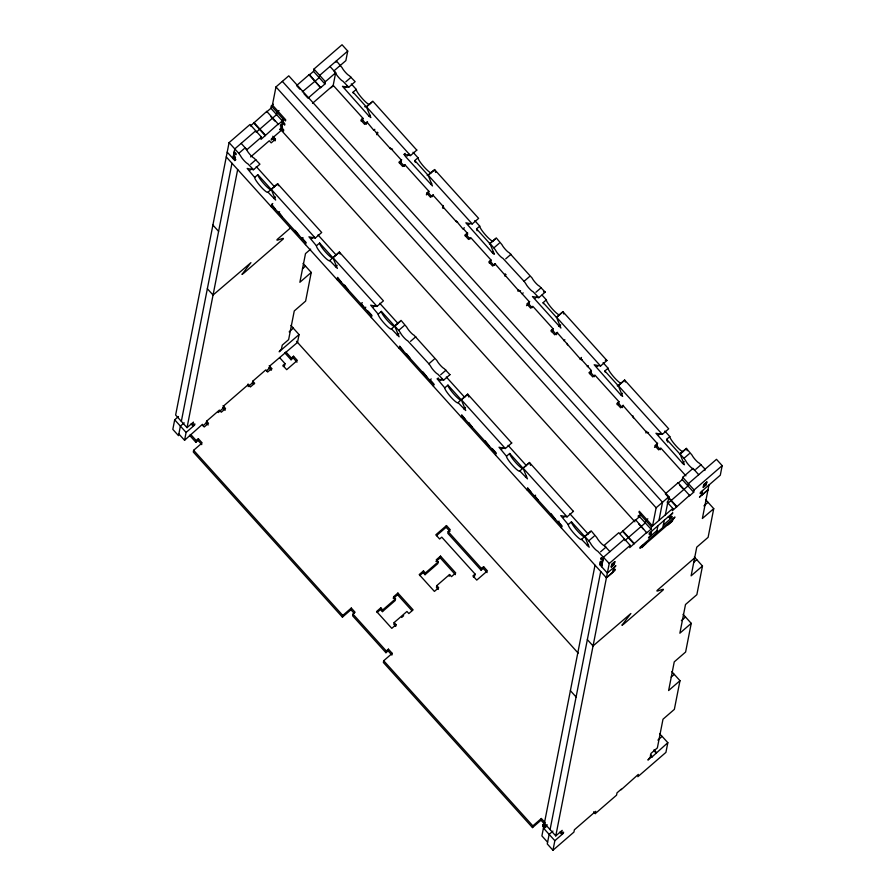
<?xml version="1.0" encoding="UTF-8"?>
<svg xmlns="http://www.w3.org/2000/svg" width="895" height="895" viewBox="0 0 895 895"><rect width="100%" height="100%" fill="white"/><g stroke="black" fill="none" stroke-linecap="round" stroke-linejoin="round"><path stroke-width="1.34" d="M405.189 153.403L404.126 154.466L405.569 156.603L432.453 185.947L428.134 175.14L434.534 169.558L478.624 218.38L472.168 223.985L465.87 222.821L493.067 253.453L494.376 254.247L489.878 243.451L496.277 237.913L501.994 244.715A5.717 0.929 49.1 0 0 505.429 249.448A5.717 0.929 49.1 0 0 509.165 252.658L532.167 278.121A5.717 0.929 49.1 0 0 535.602 282.854A5.717 0.929 49.1 0 0 539.338 286.064L545.212 292.106L543.545 291.848M605.277 360.204L606.944 360.495L562.865 311.639L563.794 314M617.203 385.779A10.002 1.622 49.1 0 0 618.188 385.711L624.609 379.995L668.699 428.817L662.244 434.433L655.946 433.258L683.142 463.89L684.395 464.762L679.954 453.899L686.342 448.35L692.07 455.163A5.717 0.929 49.1 0 0 695.504 459.896A5.717 0.929 49.1 0 0 699.241 463.095L705.115 469.137L704.857 470.479M686.342 448.406L687.282 450.711M416.768 150.091L372.79 101.191L366.391 106.74L370.832 117.603L368.874 116.003L342.472 86.323L348.681 87.274L355.147 81.658L349.263 75.616A5.717 0.929 49.1 0 1 345.537 72.417A5.717 0.929 49.1 0 1 342.103 67.684L336.375 60.882L336.106 62.214M245.185 147.798L246.908 150.159A5.717 0.929 49.1 0 0 250.343 154.902A5.717 0.929 49.1 0 0 254.068 158.102L259.93 164.177L253.486 169.759L247.188 168.439L254.672 177.434A10.002 1.622 49.1 0 0 260.937 186.809A10.002 1.622 49.1 0 0 267.985 192.168L275.649 200.077L271.196 189.259L277.595 183.676L321.697 232.499L315.23 238.115L308.932 236.806L316.416 245.789A10.002 1.622 49.1 0 0 322.681 255.165A10.002 1.622 49.1 0 0 329.718 260.523L337.381 268.433L332.94 257.626L339.339 252.032L383.429 300.854L376.974 306.47L370.675 305.161L378.16 314.156A10.002 1.622 49.1 0 0 384.414 323.52A10.002 1.622 49.1 0 0 391.462 328.879L399.125 336.8L394.684 325.937L401.083 320.399L406.8 327.201A5.717 0.929 49.1 0 0 410.234 331.933A5.717 0.929 49.1 0 0 413.971 335.133L436.984 360.607A5.717 0.929 49.1 0 0 440.418 365.339A5.717 0.929 49.1 0 0 444.144 368.539L449.916 374.658M428.134 175.14L472.236 223.918M434.534 169.558L435.686 172.444M511.694 443.014L467.671 394.113L468.823 397.011M530.567 465.366L529.415 462.48L573.393 511.381M573.505 511.302L567.05 516.918L560.74 515.598L568.236 524.593A10.002 1.622 49.1 0 0 574.489 533.968A10.002 1.622 49.1 0 0 581.537 539.327L589.201 547.237L584.759 536.373L591.159 530.836L596.875 537.638A5.717 0.929 49.1 0 0 600.31 542.37A5.717 0.929 49.1 0 0 604.047 545.581L605.915 547.181L600.59 551.801M624.609 379.995L625.392 382.008M271.196 189.259L315.297 238.036M277.595 183.676L278.379 185.69M332.94 257.626L377.041 306.392M339.339 252.032L340.122 254.046M178.485 416.522L174.693 419.811L172.824 429.365L178.519 435.675L180.398 426.121L184.191 422.843M250.432 126.016L266.744 111.405L278.155 124.036L260.993 139.385L261.441 137.092L250.029 124.461L229.075 142.618L175.633 415.023L187.033 427.653L193.432 422.116L192.716 425.751L191.094 423.939M181.338 421.344L231.962 163.27M232.901 158.493L234.781 148.894L255.735 130.771M227.207 152.139L234.814 160.563L235.038 159.411L233.136 157.307M178.866 433.963L184.56 440.273L186.104 432.43L194.629 425.047L194.853 423.906L192.716 425.751M187.033 427.653L237.667 169.58M189.483 435.194L195.871 442.275L196.218 440.553L198.343 438.707L202.147 442.913L193.622 450.297L193.286 452.02L342.427 617.147L350.952 609.763L351.299 608.041L355.091 612.258L352.966 614.104L352.63 615.816L385.946 652.712L388.083 650.866L388.419 649.143L392.223 653.361L391.887 655.073L388.083 650.866M195.871 442.275L198.008 440.429L198.343 438.707M266.744 111.405L266.632 111.987L270.894 108.295L271.342 105.99L273.378 104.234M223 405.715L225.54 408.523L221.278 412.215L219.376 410.111L206.588 421.187L206.253 422.91L208.143 425.013M665.343 514.882L668.912 496.714L288.761 75.829L275.973 86.916L272.416 105.073L285.718 119.807L285.494 120.948L283.592 118.845L282.988 121.91L284.89 124.013L284.666 125.155L282.003 122.212M273.065 139.396L273.322 138.222L271.185 140.067L271.409 138.915L282.663 129.171M278.155 124.036L278.043 124.606L282.305 120.914L282.753 118.621L271.342 105.99M272.785 136.23L275.447 139.172L275.101 140.895L272.449 137.953M271.263 206.745L271.7 204.429L272.774 203.512M275.391 209.217L271.7 204.429M309.256 75.046L309.368 74.475L320.667 87.676L309.256 75.046L313.518 71.354L313.966 69.06L342.035 44.75L347.73 51.06L345.862 60.625L339.574 66.062M282.361 216.937L278.669 212.149L278.558 212.719L279.632 211.802M269.182 365.708L271.711 368.516L267.639 372.04L265.737 369.937L252.759 381.18L252.424 382.903L253.688 384.302M295.037 230.966L295.149 230.384L298.84 235.172M320.667 87.676L324.93 83.985L325.377 81.691L335.67 72.764L329.975 66.42M271.711 368.516L271.375 370.228L268.836 367.431M335.67 72.764L333.085 85.954L330.96 87.799M305.475 244.626L305.922 242.31L302.118 238.104L302.007 238.674L303.069 237.757M279.531 357.541L285.013 363.605L284.677 365.328L283.256 366.558M284.677 352.708L291.065 359.79L291.401 358.067L293.538 356.221L297.341 360.428L286.68 369.669L282.876 365.462L285.013 363.605M291.065 359.79L293.202 357.944L293.538 356.221M293.347 328.252L299.053 334.562L297.52 342.405L269.921 365.831L269.473 368.125L266.43 370.765M303.092 263.421L311.247 272.438L305.62 301.112L294.254 310.957L288.626 339.63L282.227 345.168L281.522 348.804L279.162 351.802L299.053 334.562M312.5 103.317L333.22 85.372L362.99 118.341L362.654 120.053L361.233 121.284M366.67 123.096L366.894 121.955L373.752 130.245L374.815 129.316M337.158 279.699L337.594 277.383L341.286 282.171M373.752 130.245L373.864 129.663L377.556 134.451M344.452 285.673L344.564 285.102L348.256 289.89M390.231 148.48L390.343 147.91L401.117 159.836L400.658 162.129L404.383 166.257M367.901 311.628L368.013 311.057L371.805 315.264L371.369 317.58M404.473 166.358L404.808 164.635L428.884 191.295L428.548 193.007L426.423 194.853L426.758 193.141L428.884 191.295M342.427 617.147L342.774 615.436L351.299 608.041M399.237 348.457L399.685 346.13L403.376 350.918M432.453 196.631L432.788 194.909L443.562 206.834L443.338 207.976M406.543 354.42L406.654 353.849L410.346 358.626M423.022 372.656L423.134 372.085L426.814 376.873M456.126 221.434L456.237 220.864L463.084 229.154L464.27 227.654M380.509 609.54L380.845 607.817L382.747 609.92L382.411 611.643L380.509 609.54L377.097 612.493M429.992 380.375L431.166 378.876M433.448 386.338L433.907 384.011L430.103 379.804M397.895 593.049L393.632 596.741L393.297 598.464L397.559 594.761L397.895 593.049L413.11 609.875L408.847 613.578L406.945 611.464L394.158 622.551L393.811 624.274L395.713 626.377L396.06 624.654L394.158 622.551M393.632 596.741L395.534 598.844L395.198 600.567L382.411 611.643M392.223 653.361L383.698 660.745L383.362 662.468L532.503 827.595L541.028 820.212L541.363 818.489L545.167 822.695L543.041 824.541L542.706 826.264L544.529 828.289M385.946 652.712L386.293 650.989L388.419 649.143M423.134 572.61L423.469 570.887L425.371 572.99L425.035 574.713L423.134 572.61L419.721 575.563M467.615 232.767L464.773 235.228L468.566 239.435L470.703 237.589L490.997 260.02L490.65 261.743L489.229 262.973M461.339 417.193L461.775 414.877L465.467 419.654M494.543 265.367L494.879 263.645L518.239 290.181A2.148 2.103 11.1 0 0 520.577 290.774M438.337 589.447L436.436 587.333L436.782 585.621L449.57 574.534L451.46 576.637L455.723 572.945L440.519 556.108L436.257 559.811L438.158 561.915L437.823 563.626L425.035 574.713M436.458 535.68L446.146 527.278L446.482 525.566L450.286 529.773L448.16 531.619L447.824 533.342L481.141 570.238L483.278 568.392L483.613 566.669L487.417 570.876L476.755 580.105L472.952 575.899L475.088 574.053L441.761 537.157L439.635 539.003L435.831 534.796L446.482 525.566M435.921 561.523L440.183 557.831L440.519 556.108M468.633 423.167L468.745 422.597L472.437 427.374M449.223 576.257L449.57 574.534M485.112 441.403L485.224 440.832L488.916 445.609M518.015 291.334L518.328 289.6L529.09 301.525L528.643 303.819L532.133 307.679M492.082 449.122L492.194 448.552L495.998 452.758L495.55 455.074M475.088 574.053L474.753 575.776L473.332 577.006M481.141 570.238L481.476 568.515L483.613 566.669M529.717 301.492L526.875 303.953L530.679 308.171L532.805 306.314L553.065 328.778L552.73 330.501L551.309 331.732M527.233 490.147L527.67 487.831L531.361 492.608M552.17 329.863L556.522 334.685L556.97 332.392L580.307 358.94A2.148 2.103 11.1 0 0 582.231 359.633M538.331 500.327L534.639 495.55L534.528 496.121L535.59 495.192M580.195 359.522L581.481 357.429M551.007 514.356L551.119 513.786L554.799 518.563M580.419 358.347L591.181 370.273L590.734 372.566L594.459 376.694M561.445 528.028L561.881 525.712L558.088 521.505L557.977 522.076L559.039 521.147M532.503 827.595L532.849 825.872L541.363 818.489M590.845 371.078L588.955 372.712L592.759 376.929L594.884 375.072L618.96 401.732L618.624 403.455L617.203 404.685M622.528 407.068L622.417 407.639L617.751 402.481M622.64 406.498L622.864 405.345L646.201 431.893A2.148 2.103 11.1 0 0 648.539 432.486M547.225 824.787L543.444 828.065L541.9 835.908L547.606 842.217M595.007 565.215L544.373 823.288L555.784 835.908L562.172 830.37L561.467 834.006L559.834 832.205M613.522 568.672L615.872 565.674L607.347 573.057L599.751 564.611L599.974 563.458L601.876 565.573M602.089 564.521L600.187 562.418L600.411 561.266L602.313 563.369M602.782 560.986L600.881 558.872L601.104 557.73L603.006 559.834M550.078 829.598L600.713 571.525M601.653 566.748L603.532 557.16L624.486 539.036M552.931 831.097L549.138 834.375L547.27 843.94L552.965 850.25L554.844 840.696L563.369 833.301L563.593 832.16L561.467 834.006M555.784 835.908L609.226 563.503L630.181 545.346L618.781 532.715L604.215 545.335L609.92 551.656M611.207 566.949L611.732 564.398L614.865 561.668L614.261 564.432L611.207 566.949L614.406 564.141M613.746 567.486L612.818 572.263L606.418 577.812L226.267 156.927M620.034 533.532L635.495 519.671L646.783 532.872L651.045 529.18L651.493 526.875L672.805 508.416L667.099 502.106M645.977 433.046L646.302 431.3L657.075 443.226L656.628 445.52L660.376 449.67M630.181 545.346L629.733 547.639L646.895 532.29M635.495 519.671L635.383 520.241L639.645 516.549L640.093 514.256L651.493 526.875M638.202 516.583L638.426 515.43L651.045 529.18M642.286 545.335L641.804 547.65L646.179 543.388M593.609 811.821L595.242 813.622L595.69 811.329L574.377 829.799L573.93 832.093L552.965 850.25M650.575 536.094L651.504 531.306M668.912 496.714L656.125 507.801L652.556 525.958L639.254 511.224L639.03 512.376L640.932 514.48M656.482 533.04L657.903 525.768M658.955 520.42L662.513 502.263L282.361 81.378M662.871 527.491L664.291 520.23M668.207 524.302L668.095 524.873L672.358 521.181L672.839 518.865M668.352 516.516L669.975 518.317L670.467 515.833L672.827 512.846L649.378 533.151L649.155 534.304L651.28 532.458M672.805 508.416L672.358 510.709L689.519 495.36L678.119 482.741L665.332 493.816L676.732 506.447M678.119 482.741L678.007 483.311L682.27 479.619L682.717 477.326L693.01 468.398L698.715 474.708M689.519 495.36L689.407 495.931L693.67 492.239L694.117 489.945L722.175 465.635L716.481 459.325L688.412 483.636L687.964 485.929L667.502 503.661M702.553 490.549L701.613 495.327L708.001 489.789M703.683 484.777L703.213 487.294L706.256 484.721L706.871 481.957L703.727 484.687L706.871 482.047M650.43 755.134L652.052 756.935L650.542 754.563M652.052 756.935L667.827 742.682L662.121 736.372L657.903 740.131M708.941 485.012L702.374 518.496L713.74 508.651L705.596 499.623M667.827 742.682L665.925 752.382L637.866 776.692L638.314 774.399L621.152 789.748L621.264 789.177L617.002 792.869L616.554 795.163L595.242 813.622M671.843 671.675L679.987 680.692L674.36 709.366L662.994 719.222L657.366 747.896L650.978 753.433L650.262 757.058L647.902 760.056L652.164 756.365M683.098 614.328L691.242 623.345L685.615 652.019L674.248 661.864L668.621 690.537L679.987 680.692M694.341 556.981L702.485 565.998L696.858 594.672L685.503 604.517L679.876 633.19L691.242 623.345M713.74 508.651L708.113 537.324L696.746 547.169L691.119 575.843L702.485 565.998M722.175 465.635L720.307 475.189L700.416 492.429L700.192 493.57L702.318 491.724M348.737 87.24L342.875 81.154A5.717 0.929 49.1 0 1 339.138 77.954A5.717 0.929 49.1 0 1 335.703 73.222L333.992 70.85L339.317 66.241M416.846 150.08L410.458 155.618L404.115 154.32M567.117 516.84L523.016 468.018L527.457 478.881L519.794 470.971A10.002 1.622 49.1 0 1 512.757 465.613A10.002 1.622 49.1 0 1 506.492 456.237L499.007 447.243L505.339 448.54L511.761 442.947M505.362 448.518L461.272 399.662L465.713 410.525L458.05 402.605A10.002 1.622 49.1 0 1 451.013 397.246A10.002 1.622 49.1 0 1 444.748 387.882L437.263 378.887L443.562 380.196L449.984 374.647M545.212 292.106L538.79 297.699L532.458 296.547L560.908 328.04L556.466 317.177L600.567 365.999L594.19 364.768L620.694 394.796L622.651 396.395L618.21 385.532L662.311 434.355M309.368 74.475L296.581 85.562L299.836 89.164M279.083 110.555L277.047 112.311L276.6 114.605L256.138 132.326M347.73 51.06L319.672 75.381L319.224 77.675L302.286 91.872M234.412 155.338L233.338 156.256L235.24 158.359L235.463 157.218L233.561 155.115M229.075 142.618L238.797 153.336L244.122 148.715M261.441 137.092L246.875 149.711L241.18 143.357M234.814 160.563L235.877 159.634M320.779 87.106L307.992 98.181L303.92 93.673M283.693 122.246L280.638 124.897L280.415 126.05L282.54 124.204L282.048 126.687L279.699 129.674L282.54 127.213M250.634 156.927L269.283 140.761L271.185 142.876L275.447 139.172M250.611 164.322L255.936 159.702M345.806 81.837L351.131 77.216M250.041 170.195L251.819 168.663M345.235 87.721L347.003 86.177M254.672 177.434L257.872 174.67L271.174 189.393A10.002 1.622 49.1 0 1 264.685 184.638A10.002 1.622 49.1 0 1 257.894 175.096M353.301 93.237A10.002 1.622 49.1 0 1 353.066 92.185L356.266 89.41L351.276 83.895M267.985 192.168L276.577 184.851M371.772 102.366L366.368 106.919L353.066 92.185M362.99 118.341L360.864 120.187L364.668 124.394L367.509 121.933M273.68 198.477L275.459 196.945M368.874 116.003L369.937 115.075M290.394 228.024L278.792 238.07C271.252 244.066 289.074 234.479 281.522 240.475L243.474 273.422L241.952 274.407L250.924 262.671L213.055 295.037L207.349 288.727M401.721 159.813L398.879 162.275L402.683 166.481L404.808 164.635M311.784 238.562L313.91 236.716M406.979 156.077L409.104 154.231M399.483 163.17L401.385 161.536M310.666 249.134L305.497 253.609L299.881 282.283L311.247 272.438M316.416 245.789L319.616 243.026L332.918 257.76A10.002 1.622 49.1 0 1 325.869 252.401A10.002 1.622 49.1 0 1 319.616 243.026M413.02 152.251L418.01 157.777L414.81 160.541L428.112 175.275L433.516 170.732M302.443 268.813L305.542 266.117M329.718 260.523L334.059 256.899M334.764 256.283L338.321 253.207M335.424 266.833L337.202 265.3M430.618 184.359L431.681 183.43M433.393 194.886L430.562 197.347L426.758 193.141M289.163 331.877L293.381 328.118L290.931 325.411M202.438 424.308L184.56 440.273M248.609 384.302L223.75 405.849L223.291 408.142L218.223 412.539M202.997 425.729L207.058 422.205M248.161 386.595L253.24 382.199M362.352 302.689L360.931 303.92L361.043 303.338L364.724 308.126L365.798 307.198M373.528 306.918L375.296 305.374M468.711 224.432L469.785 223.515M465.378 236.123L467.828 233.975M378.16 314.156L381.359 311.382L394.661 326.116A10.002 1.622 49.1 0 1 387.613 320.757A10.002 1.622 49.1 0 1 381.359 311.382M474.753 220.606L479.742 226.133L476.554 228.896L489.856 243.63L495.248 239.088M391.462 328.879L400.065 321.573M394.684 325.937L398.7 330.367L404.025 325.758M489.878 243.451L493.883 247.893L499.22 243.272M397.167 335.2L398.946 333.656M492.362 252.714L493.425 251.797M490.997 260.02L488.86 261.866L492.664 266.072L495.506 263.611M410.514 341.353L415.839 336.733M505.709 258.868L511.034 254.258M398.7 330.367L400.412 332.739A5.717 0.929 49.1 0 0 403.846 337.471A5.717 0.929 49.1 0 0 407.583 340.671L428.873 363.784L434.198 359.163M493.883 247.893L495.606 250.253A5.717 0.929 49.1 0 0 499.041 254.985A5.717 0.929 49.1 0 0 502.777 258.196L524.067 281.298L529.392 276.678M522.121 293.817L523.195 292.889M440.687 374.759L446.012 370.15M535.881 292.285L541.206 287.664M437.263 378.887L438.326 377.958M440.116 380.643L441.884 379.1M526.54 305.676L529.381 303.215M535.311 298.158L537.078 296.625M444.748 387.882L447.947 385.107L461.249 399.841A10.002 1.622 49.1 0 1 454.201 394.482A10.002 1.622 49.1 0 1 447.947 385.107M543.377 303.673A10.002 1.622 49.1 0 1 543.142 302.622L546.342 299.859L542.057 295.126M458.05 402.605L467.671 394.113M562.865 311.639L556.444 317.356L543.142 302.622M461.328 399.908L466.653 395.299M556.511 317.434L561.847 312.814M553.065 328.778L550.94 330.624L554.743 334.831L557.585 332.369M463.755 408.925L465.534 407.382M558.95 326.44L560.729 324.896M563.828 340.682L564.89 339.764M587.277 366.637L588.339 365.719M501.86 448.999L502.923 448.082M597.043 366.514L598.117 365.596M589.559 373.618L591.461 371.973M600.567 365.999L606.922 360.517M506.492 456.237L509.691 453.463L522.993 468.197A10.002 1.622 49.1 0 1 515.945 462.838A10.002 1.622 49.1 0 1 509.691 453.463M605.109 372.04A10.002 1.622 49.1 0 1 604.886 370.989L608.074 368.214L603.085 362.688M519.794 470.971L529.415 462.48M523.06 468.264L528.397 463.655M618.255 385.79L623.591 381.169M525.499 477.281L526.562 476.353M620.694 394.796L622.472 393.263M380.845 607.817L376.582 611.509L391.797 628.346L396.06 624.654M423.469 570.887L419.207 574.579L434.411 591.416L438.673 587.724L436.782 585.621M618.96 401.732L616.834 403.578L620.627 407.784L623.468 405.323M382.747 609.92L395.534 598.844M425.371 572.99L438.158 561.915M401.687 617.449L403.656 615.749M563.593 517.355L565.371 515.822M658.787 434.88L660.566 433.337M657.691 443.204L654.849 445.665L658.642 449.872L660.778 448.026L685.906 475.849M654.502 447.388L657.344 444.927M568.236 524.593L571.435 521.83L584.737 536.553L581.537 539.327M666.853 440.396A10.002 1.622 49.1 0 1 666.63 439.344L669.818 436.57L664.828 431.054M679.775 454.302A10.002 1.622 49.1 0 0 679.931 454.078L683.131 451.304A10.002 1.622 49.1 0 1 676.083 445.945A10.002 1.622 49.1 0 1 669.818 436.57M584.804 536.631L590.141 532.01M679.999 454.145L685.324 449.525M584.759 536.373L588.765 540.815L594.101 536.194M679.954 453.899L683.959 458.329L689.295 453.72M587.243 545.637L588.306 544.719M682.438 463.162L684.216 461.619M695.784 469.316L701.109 464.695M600.881 558.872L601.943 557.954M647.823 518.809L645.798 520.566L645.34 522.859L624.889 540.591M600.187 562.418L601.25 561.489M599.751 564.611L600.825 563.682M611.677 564.521L614.876 561.758M703.201 487.204L706.401 484.43M650.799 534.942L648.439 537.94L656.964 530.545M669.975 518.317L672.111 516.471L671.888 517.623L663.363 525.007M613.03 571.155L615.167 569.309L614.943 570.451L606.418 577.846M701.837 494.219L699.476 497.206L708.001 489.822M642.062 546.476L639.936 548.322L640.16 547.181L674.964 517.019L672.604 520.006M641.916 547.08L672.492 520.588M703.906 505.91L708.034 502.33M694.643 557.921L658.798 588.977C651.247 594.974 669.068 585.397 661.517 591.382L623.479 624.33L621.902 625.258L630.874 613.522L593.049 645.944L587.355 639.634M693.692 562.373L696.791 559.677M681.397 620.615L685.536 617.035M671.183 677.067L674.282 674.382M542.706 826.264L544.831 824.418L541.028 820.212M694.71 470.233L692.842 468.633A5.717 0.929 49.1 0 1 689.116 465.434A5.717 0.929 49.1 0 1 685.682 460.701L683.959 458.329M366.391 106.74L410.492 155.562M538.824 297.643L532.95 291.602A5.717 0.929 49.1 0 1 529.213 288.403A5.717 0.929 49.1 0 1 525.779 283.659L524.067 281.298M604.886 370.989L618.232 385.711M666.63 439.344L679.931 454.078M463.207 228.572L467 232.79L466.552 235.083L470.043 238.943M361.759 119.057L366.447 124.248M427.944 192.324L431.457 196.229M490.08 261.116L493.559 264.976M313.966 69.06L325.377 81.691M682.717 477.326L694.117 489.945M313.518 71.354L324.93 83.985M682.27 479.619L693.67 492.239M679.629 485.112L682.885 488.726M668.475 498L676.62 507.017M275.973 86.916L656.125 507.801M270.894 108.295L282.305 120.914M281.064 126.989L283.726 129.932L283.502 131.084L281.601 128.981L281.343 130.312L634.935 521.807M270.704 116.495L274.776 121.004M638.638 523.843L643.527 529.258M253.956 122.492L265.367 135.111M622.707 530.746L634.107 543.377M253.844 123.062L265.256 135.693M622.596 531.317L633.996 543.947M256.25 166.559L274.586 186.865M317.993 234.915L336.33 255.22M379.737 303.282L398.074 323.576M446.325 376.996L464.662 397.302M508.069 445.363L526.405 465.657M569.813 513.719L588.149 534.024M253.553 169.681L247.68 163.64A5.717 0.929 49.1 0 1 243.943 160.44A5.717 0.929 49.1 0 1 240.509 155.708L238.797 153.336M443.629 380.118L437.756 374.088A5.717 0.929 49.1 0 1 434.019 370.877A5.717 0.929 49.1 0 1 430.584 366.144L428.873 363.784M609.226 563.503L597.659 551.119A5.717 0.929 49.1 0 1 593.922 547.919A5.717 0.929 49.1 0 1 590.487 543.175L588.765 540.815M234.255 151.579L236.157 153.683L235.933 154.824L234.031 152.721M271.599 205.033L305.81 242.903M337.493 277.976L371.705 315.857M399.573 346.734L433.784 384.615M461.675 415.47L495.886 453.351M527.569 488.424L561.78 526.305M212.909 225.059L218.604 231.369M659.649 733.799L662.099 736.507M296.491 341.264L578.204 653.16M654.01 749.831L656.46 752.538M653.876 750.536L656.315 753.243M293.202 357.944L297.006 362.151M446.146 527.278L449.95 531.496M483.278 568.392L487.081 572.599M285.93 352.003L291.401 358.067M448.16 531.619L481.476 568.515M570.395 690.671L576.1 696.981M440.183 557.831L455.387 574.668M252.759 381.18L254.661 383.284L250.399 386.976L247.859 384.168M397.559 594.761L411.868 610.614M222.665 407.438L225.193 410.246M206.588 421.187L208.49 423.29L204.228 426.982L202.538 425.114M198.008 440.429L201.811 444.636M350.952 609.763L353.995 613.131M190.736 434.489L196.218 440.553M352.966 614.104L386.293 650.989M543.041 824.541L545.782 827.573M174.693 419.811L186.104 432.43M543.444 828.065L554.844 840.696M193.622 450.297L342.774 615.436M383.698 660.745L532.849 825.872M584.737 536.553A10.002 1.622 49.1 0 1 577.689 531.194A10.002 1.622 49.1 0 1 571.435 521.83M667.782 442.13A10.002 1.622 49.1 0 1 667.234 441.19M621.387 382.948A10.002 1.622 49.1 0 1 614.339 377.589A10.002 1.622 49.1 0 1 608.074 368.214M559.644 314.592A10.002 1.622 49.1 0 1 552.595 309.234A10.002 1.622 49.1 0 1 546.342 299.859M493.055 240.867A10.002 1.622 49.1 0 1 486.007 235.508A10.002 1.622 49.1 0 1 479.742 226.133M489.856 243.63A10.002 1.622 49.1 0 1 489.364 243.887M477.169 230.742A10.002 1.622 49.1 0 1 476.576 229.333M431.312 172.5A10.002 1.622 49.1 0 1 424.264 167.141A10.002 1.622 49.1 0 1 418.01 157.777M428.112 175.275A10.002 1.622 49.1 0 1 427.128 175.342M415.425 162.387A10.002 1.622 49.1 0 1 414.832 160.977M369.568 104.144A10.002 1.622 49.1 0 1 362.52 98.786A10.002 1.622 49.1 0 1 356.266 89.41M365.384 106.986A10.002 1.622 49.1 0 1 364.724 106.594M633.537 417.864A2.148 2.103 11.1 0 1 633.067 415.918M567.643 344.911A2.148 2.103 11.1 0 1 567.106 343.389M442.991 205.481A2.148 2.103 11.1 0 0 443.461 207.427L456.126 221.457A2.148 2.103 11.1 0 0 457.602 222.161M442.6 208.054A2.148 2.103 11.1 0 1 443.293 206.186M377.254 132.124A2.148 2.103 11.1 0 0 377.567 134.474L390.242 148.503A2.148 2.103 11.1 0 0 392.569 149.096M376.694 134.675A2.148 2.103 11.1 0 1 378.093 132.829M505.563 276.152A2.148 2.103 11.1 0 1 505.25 273.814M504.758 275.928A2.148 2.103 11.1 0 1 506.089 274.519"/></g></svg>
